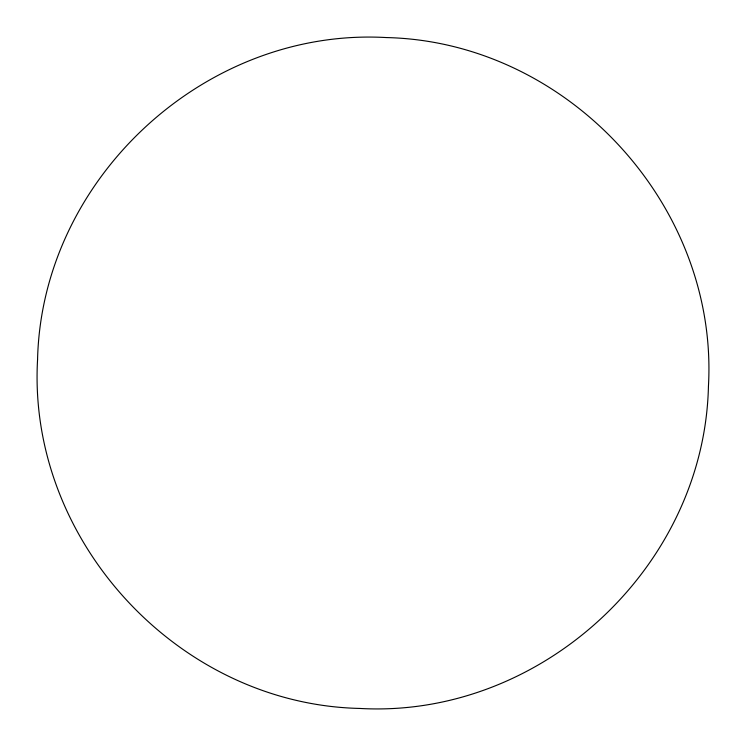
<?xml version="1.0" encoding="UTF-8"?>
<svg xmlns="http://www.w3.org/2000/svg" width="746" height="746" viewBox="0 0 746 746"><rect width="100%" height="100%" fill="white"/><g stroke="black" fill="none" stroke-linecap="round" stroke-linejoin="round"><path stroke-width="1.12" d="M37.561 359.665C27.276 540.636 178.49 704.308 359.665 708.439C540.636 718.724 704.308 567.51 708.439 386.335C718.724 205.364 567.51 41.692 386.335 37.561C205.364 27.276 41.692 178.49 37.561 359.665"/></g></svg>
